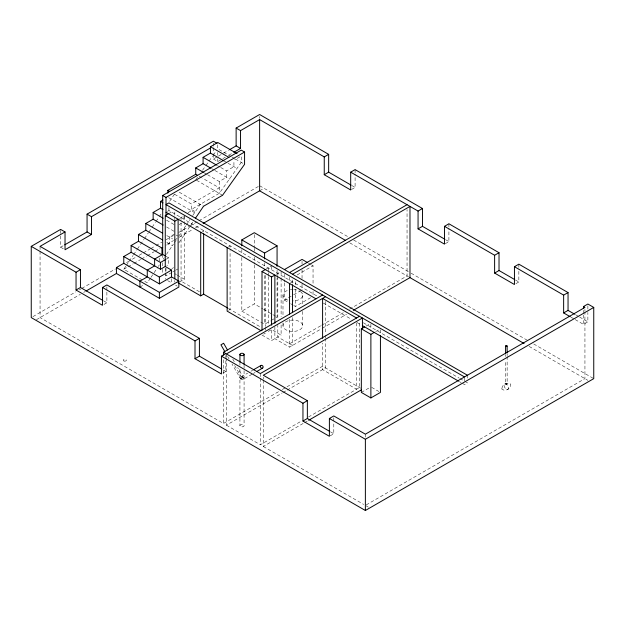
<?xml version="1.0" encoding="UTF-8"?>
<svg xmlns="http://www.w3.org/2000/svg" width="625" height="625" viewBox="0 0 625 625"><rect width="100%" height="100%" fill="white"/><g stroke="black" fill="none" stroke-linecap="round" stroke-linejoin="round"><path stroke-width="0.47" stroke-dasharray="3.12 2.34" d="M505.586 384.148C507.297 382.539 507.297 385.758 505.586 384.148L505.586 360.305M142.242 279.914L123.773 269.258L125.961 266.023M126.508 265.211L128.688 261.977M129.234 261.164L133.062 255.5M133.602 254.688L136.883 249.836M137.43 249.023L143.977 239.32M144.523 238.508L148.352 232.844M148.891 232.031L151.625 227.992M152.172 227.18L155.445 222.328M155.992 221.516L158.719 217.469M159.266 216.664L161.453 213.422M169.641 201.289L174.555 194.008M150.438 278.141L147.273 282.82L143.078 280.398M150.961 277.359L153.594 273.453M154.125 272.672L157.812 267.211M158.336 266.43L159.391 264.867M163.227 259.18L164.297 257.594M166.438 254.43L173.375 244.141M174.445 242.562L176.594 239.375M178.742 236.188L185.734 225.836M186.266 225.039L190.031 219.469M192.719 215.484L200.242 204.336M178.828 242.875L192.797 222.172M195.742 179.797L198 176.625M202.516 170.273L205.344 166.305M205.906 165.516L212.688 155.992M213.25 155.195L216.078 151.227M194.641 211.383L191.336 209.477L219.242 193.367L241.273 162.414L241.273 156.055L234.742 159.828M60.625 235.961L60.625 247.211L63.93 245.305M213.367 154.336L213.367 159.023L217.578 156.594M218.422 156.102L222.641 153.672M223.484 153.18L228.539 150.266M213.367 159.023L217.773 161.57L221.984 159.133M222.828 158.648L225.359 157.188M228.734 155.242L232.945 152.805M220.711 167.5L226.586 170.898L233.93 166.656L233.93 160.297M167.469 211.383L168.938 210.539L317.797 296.484M207.492 174.711L219.242 181.492L226.586 177.258L226.586 170.898M168.57 213.719L173.156 211.063M174.547 194.273L191.336 203.969L219.242 187.852L202.453 178.164M188.07 212.633L191.336 210.75L191.336 203.969M179.586 218.383L182.703 216.578M179.094 224.602L181.547 223.188M174.445 234.07L169.305 237.031L169.305 243.82L166 245.727M32.938 316.617L75.914 291.805M79.289 289.852L80.969 288.883M81.812 288.398L115.523 268.938M126.477 262.609L129.008 261.148M132.375 259.203L135.75 257.258M139.117 255.312L142.492 253.367M143.336 252.875L150.07 248.984M150.914 248.5L155.133 246.07M155.977 245.578L161.875 242.172M166.086 239.742L173.672 235.359M178.727 232.445L188.836 226.602M189.68 226.117L198.109 221.25M198.953 220.766L258.789 186.219M36.391 319.711L80.344 294.328M83.703 292.391L85.383 291.422M123.773 269.258L127.148 267.305M127.992 266.82L133.055 263.898M133.898 263.414L140.648 259.516M141.492 259.023L146.562 256.102M147.406 255.617L154.156 251.719M155 251.234L160.062 248.305M166.812 244.414L173.562 240.516M174.406 240.023L192.125 229.797M195.5 227.844L198.875 225.898M259.625 190.82L264.031 188.281M202.164 231.414L203.633 230.57L203.633 232.492M166.094 259.242L168.57 257.812L168.57 264.594L166.922 265.547M103.945 304.445L106.883 302.75L106.883 291.5M139.93 287.062L143.195 285.18M171.93 268.594L173.609 267.617M171.875 272.438L166 275.828L166 272.898M172.711 271.953L175.234 270.5M176.07 270.016L177.75 269.047M228.602 246.68L230.07 245.828L230.07 249.688M179.586 281.977L184.359 279.219L184.359 222.367M351.422 189.547L355.094 187.43L355.094 174.312M265.32 269.57L270.734 266.445M276.336 274.234L280.281 271.961M228.602 310.273L230.07 309.43L230.07 250.648M297.102 274.961L313.047 265.758L313.047 284.836M241.82 257.461L241.82 311.125L254.305 303.914L262.734 308.781M289.555 283.562L292.492 281.867M284.414 282.93L284.414 300.102L292.805 295.258M293.641 294.773L301.195 290.406M241.82 311.125L264.586 324.266L270.414 320.898M271.242 320.422L277.07 317.055L277.07 278.031M293.852 305.547L295.43 306.461L310.531 297.734M263.664 334.125L265.32 333.172M268.258 331.477L271.562 329.562L281.109 335.078L281.109 324.477M262.016 335.078L271.562 340.586L281.109 335.078M445.234 243.711L448.906 241.594L448.906 228.469M222.914 373.125L225.852 371.43L225.852 360.188M289.555 343.766L320.828 325.711M321.672 325.227L343.648 312.531M349.57 309.117L407.047 275.938L407.047 209.586M274.867 327.117L274.867 338.68L289.555 347.156L321.227 328.875M322.07 328.383L346.586 314.234M241.227 376.867L247.648 373.156M250.984 371.234L252.648 370.266M241.438 378.539L240.664 378.992L232 363.984M242.57 377.891L243.344 377.438L237.641 367.555M240.672 378.984L243.344 377.438M242.781 379.562A1.555 1.273 60 0 0 242.57 376.992A1.555 1.273 60 0 0 240.664 378.094A1.555 1.273 60 0 0 242.781 379.562L252.602 373.898M253.43 373.414L255.086 372.461M366.109 326.07L370.055 323.789M375.656 331.578L379.602 329.297M40.062 251.242L40.062 317.586L223.461 423.477L278.914 391.461M282.273 389.523L322.594 366.234L361.703 388.812M226.398 357.844L226.398 425.172L282.094 393.016M282.938 392.531L286.312 390.578M287.156 390.094L325.531 367.938L325.531 339.023M515.914 283.672L518.852 281.977L518.852 268.852M226.398 425.172L260.359 444.773L301.711 420.906M308.461 417.008L359.5 387.539L359.5 321.086M263.297 380.125L263.297 446.477L303.625 423.187M304.469 422.703L307.828 420.766M361.336 392.414L369.289 387.828M330.125 435.875L333.797 433.75L333.797 422.508M575.211 319.602L583.469 324.367L587.875 321.828L587.875 312.453M366.219 504.914L584.938 378.641L584.938 312.289M351.789 185.523L355.094 187.43M445.602 239.688L448.906 241.594M515.547 280.07L518.852 281.977M575.484 314.672L578.789 316.578M579.617 317.055L587.875 321.828M571.078 317.219L574.383 319.125M231.195 156.602L217.773 148.852L217.773 144.609M232.039 157.086L234.555 158.539M235.398 159.023L244.57 164.32M223.852 160.844L227.211 162.781M228.055 163.266L237.234 168.562M259.625 185.734L347.734 236.602M353.648 240.016L410.289 272.719M411.141 273.211L528.648 341.055M533.727 343.984L593.75 378.641M217.352 165.562L219.867 167.016M349.766 242.859L408.516 276.781M529.156 346.43L587.875 380.336M211.477 168.531L213.992 169.984M214.836 170.469L229.891 179.164M204.133 172.773L206.648 174.227M199.102 176.227L201.617 177.68M196.578 180.281L222.547 195.273M308.328 263.031L310.688 264.398M311.477 264.852L313.047 265.758M179.258 192.219L203.547 206.242M168.672 197.664L194.641 212.656M363.359 322.781L459 378.008M459.844 378.492L464.07 380.93M464.914 381.414L467.445 382.875L464.508 384.57L461.977 383.109M323.328 303.062L351.211 319.164M357.016 322.516L360.969 324.797M459.445 381.648L461.133 382.625M166.578 220.195L174.969 225.039M166.578 226.977L174.969 231.828M176.094 235.023L177.75 235.977M284.414 300.102L289.922 303.281M290.703 303.734L293.062 305.094M166.789 235.578L172.609 238.945M166.789 242.367L172.609 245.727M263.578 309.273L272.008 314.141M272.852 314.625L277.07 317.055M166 256.328L168.57 257.812M174.812 273.711L176.406 274.625M177.195 275.086L184.359 279.219M371.672 387.367L378.836 391.5M199.453 291.75L181.055 281.125L181.055 220.422M228.422 308.477L260.789 327.156M167.609 280.57L171.508 282.82L171.508 277.734M175.617 285.195L177.234 286.133M60.625 247.211L64.297 249.328M103.578 300.844L106.883 302.75M223.461 370.055L225.852 371.43M330.492 431.844L333.797 433.75M263.297 446.477L363.688 504.43M366.109 505.828L368.312 507.102M232.805 359.172L234.25 361.688M234.664 365.492L242.008 378.211M227.664 356.484L229.109 358.984M587.875 305.898L587.875 311.516M584.938 309.367L584.938 311.312M583.469 310.312L583.469 314.062M583.469 315L583.469 324.367M518.852 264.164L518.852 267.914M507.141 353.625L507.141 355.531M507.141 356.484L507.141 384.148M505.586 354.578L505.586 356.484M467.445 376.203L467.445 378.109M464.508 377.898L464.508 382.664M448.906 223.781L448.906 227.531M380.43 329.789L380.43 334.602M370.883 324.273L370.883 331.016M365.375 434.18L365.375 437.102M356.562 322.891L356.562 389.234L322.594 369.633L322.594 343.109M355.094 169.625L355.094 173.375M333.797 417.82L333.797 421.57M325.531 301.477L325.531 334.211M325.531 335.172L325.531 338.062M313.047 291.516L313.047 296.281M302.719 295.227L302.719 304.766M302.719 311.438L302.719 325.75A9.867 5.695 0 0 1 287.922 330.68A9.867 5.695 0 0 1 287.922 320.82A9.867 5.695 0 0 1 302.719 325.75M302.039 261.305L302.039 264.172M302.039 269.891L302.039 278.477M302.039 284.203L302.039 289.922M295.43 281.656L295.43 285.469M295.43 289.289L295.43 306.461M292.492 279.961L292.492 283.797M292.492 317.523L292.492 345.461L277.805 336.984L277.805 325.422M289.555 277.312L289.555 282.102M289.555 319.219L289.555 347.156M284.414 274.344L284.414 281.977M282.992 295.227L282.992 315.258M282.992 322.891L282.992 325.75M281.109 271.484L281.109 277.266M281.109 278.227L281.109 316.766M277.805 273.391L277.805 275.312M277.805 276.281L277.805 319.641M277.07 270.227L277.07 277.055M271.562 265.969L271.562 270.789M271.562 329.992L271.562 340.586M268.258 267.875L268.258 271.734M268.258 272.695L268.258 275.586M268.258 276.547L268.258 324.727M265.32 275.352L265.32 326.422M265.32 327.391L265.32 330.281M264.586 262.797L264.586 267.672M264.586 275.477L264.586 324.266M263.297 377.195L263.297 379.148M260.359 373.547L260.359 377.453M260.359 378.43L260.359 444.773M259.625 116.461L259.625 118.414M254.305 234.641L254.305 247.32M254.305 248.297L254.305 251.227M254.305 257.078L254.305 263.914M254.305 264.891L254.305 303.914M244.078 365.203L244.078 425.695A2.078 1.195 0 0 1 240.969 426.734A2.078 1.195 0 0 1 240.969 424.664A2.078 1.195 0 0 1 244.078 425.695M241.82 249.656L241.82 253.555M239.93 363.25L239.93 365.203M239.93 369.109L239.93 425.695M226.398 353.945L226.398 356.867M225.852 355.5L225.852 359.25M223.461 359.742L223.461 423.477M219.242 181.492L219.242 193.367M217.773 152.484L217.773 155.211M217.773 158.844L217.773 161.57M213.367 143.094L213.367 146.844M213.367 147.781L213.367 153.398M184.359 215.625L184.359 221.406M183.992 215.961L183.992 220.805M181.055 217.531L181.055 219.461M174.812 212.039L174.812 215.891M174.812 216.859L174.812 219.75M174.812 280.492L174.812 282.188M168.938 207.672L168.938 210.539M166 268.023L166 271.93M165.266 268.32L165.266 271.953M165.266 272.859L165.266 279.219M162.695 254.414L162.695 259.047M162.695 262.758L162.695 268.344M162.695 269.273L162.695 273.922M159.391 258.227L159.391 261.07M106.883 286.812L106.883 290.562M60.625 230.336L60.625 235.023M40.062 246.359L40.062 250.266M300.414 291.562A9.867 5.695 0 0 1 301.797 297.633A9.867 5.695 0 0 1 292.859 300.922M287.922 300.156A9.867 5.695 0 0 1 287.922 290.289M290.305 289.719A9.867 5.695 0 0 1 292.859 289.531M293.711 289.547A9.867 5.695 0 0 1 299.836 291.195M501.898 388.367L501.961 389.234C505.43 391.969 511.398 388.523 510.773 384.148C507.523 381.633 502.172 384.359 501.898 388.367M504.164 385.422A3.117 1.797 60 0 0 507.469 389.531A3.117 1.797 60 0 0 507.469 385.125A3.117 1.797 60 0 0 504.164 385.422M124.023 361.016A1.555 0.898 0 0 0 126.359 360.242A1.555 0.898 0 0 0 124.023 359.461A1.555 0.898 0 0 0 124.023 361.016"/><path stroke-width="0.94" d="M505.586 353.625L505.586 345.992L506.164 345.562L507.141 345.992L507.141 352.672M507.141 345.992L506.367 346.438L505.586 345.992M195.484 218.187L203.547 206.242L222.547 195.273L244.57 164.32L244.57 152.031L241.273 150.125L162.695 195.484L162.695 254.414L154.617 259.078L154.617 265.867L147.273 270.102L147.273 276.891L139.93 281.125L139.93 287.062M583.469 308.438L583.469 306.562L587.875 304.023L593.75 307.414L593.75 378.641L365.375 510.492L31.25 317.586L31.25 246.359L60.625 229.406L65.031 231.945L65.031 249.75L91.469 234.492L91.469 216.688L210.43 148M64.758 244.828L87.062 231.945L87.062 214.141L213.367 141.219L217.039 143.336M229.383 149.773L236.133 145.883L236.133 128.078L259.625 114.508L328.656 154.359L328.656 172.164L350.961 185.047M223.852 160.844L210.43 153.086L210.43 146.727L217.773 142.492L237.07 153.633M65.031 231.945L40.062 246.359L80.453 269.68L80.453 287.484L102.758 300.367M236.133 128.078L240.539 130.617L259.625 119.594L324.25 156.906L328.656 154.359M210.641 168.047L203.086 163.688L203.086 157.328L210.43 153.086M167.836 193.156L167.836 190.398L195.742 174.289L195.742 167.93L203.086 163.688M233.789 152.32L240.539 148.422L240.539 130.617M162.695 195.484L166 197.391L244.57 152.031M163.219 225.039L153.148 219.227L153.148 212.445L160.492 208.203L160.492 201.422L162.938 200.008M162.594 239.945L145.805 230.25L145.805 223.469L153.148 219.227M171.508 276.891L178.852 281.125L178.852 287.062L159.391 298.297L116.43 273.492L116.43 267.562L123.773 263.32L159.391 283.883L171.508 276.891L171.508 270.102L165.266 266.5L165.266 215.625L168.57 213.719M138.461 234.492L161.961 248.055L161.961 254.844L138.461 241.273L138.461 234.492L145.805 230.25M31.25 246.359L76.047 272.227L80.453 269.68M165.266 266.5L160.492 269.258L131.117 252.297L131.117 245.516L138.461 241.273M165.266 215.625L174.812 221.133L178.117 219.227L178.117 280.898M123.773 263.32L123.773 256.539L131.117 252.297M76.047 272.227L76.047 290.031L80.453 287.484M86.219 290.938L116.43 273.492M203.094 223.461L259.625 190.82L345.555 240.43M161.961 248.055L162.695 247.633M76.047 290.031L102.477 305.289L102.477 287.484L106.883 284.945L199.414 338.359L199.414 356.172L221.805 369.094M131.117 245.516L160.492 262.469L165.266 259.719M324.25 156.906L324.25 174.711L328.656 172.164M123.773 256.539L159.391 277.102L171.508 270.102M324.25 174.711L350.688 189.977L350.688 172.164L355.094 169.625L422.469 208.523L422.469 226.328L444.773 239.203M241.82 245.75L241.82 239.898L254.305 232.687L277.07 245.828L277.07 266.32M116.43 267.562L159.391 292.359L178.852 281.125M241.82 239.898L264.586 253.039L277.07 245.828M178.117 282.82L200.695 295.859L203.633 294.164L227.594 307.992M262.016 330.258L262.016 271.484L265.32 269.57M262.016 271.484L271.562 276.992L274.867 275.086L274.867 323.266M284.414 269.57L302.039 259.398L307.547 262.578M289.555 272.539L407.047 204.703M292.492 274.234L409.984 206.406L409.984 277.633L524.086 343.508M350.688 172.164L418.062 211.063L422.469 208.523M102.477 287.484L195.008 340.906L199.414 338.359M418.062 211.063L418.062 228.875L422.469 226.328M195.008 340.906L195.008 358.711L199.414 356.172M223.461 355.055L223.461 352.25L322.594 295.008M418.062 228.875L444.5 244.133L444.5 226.328L448.906 223.781L499.023 252.719L499.023 270.523L514.719 279.586M195.008 358.711L221.445 373.977L221.445 356.164L225.852 353.625L223.461 352.25M325.531 296.703L226.398 353.945L260.359 373.547L359.5 316.312M353.352 310.328L409.984 277.633M253.484 369.789L260.992 365.453M256.75 371.5L262.555 368.148A1.555 1.273 60 0 0 262.336 365.57A1.555 1.273 60 0 0 260.43 366.672A1.555 1.273 60 0 0 262.555 368.148M380.43 335.57L380.43 392.414L370.883 397.93L361.336 392.414L361.336 328.82L364.641 326.914M444.5 226.328L494.617 255.266L499.023 252.719M361.336 328.82L370.883 334.336L374.188 332.43M494.617 255.266L494.617 273.07L499.023 270.523M494.617 273.07L514.445 284.516L514.445 266.711L518.852 264.164L568.047 292.57L568.047 310.383L574.656 314.195M221.445 356.164L302.953 403.227L307.359 400.688L307.359 418.492L329.664 431.367M302.953 403.227L302.953 421.031L307.359 418.492M308.664 420.281L361.594 389.727M302.953 421.031L329.391 436.297L329.391 418.492L333.797 415.945L365.375 434.18L584.938 307.414L583.469 306.562M514.445 266.711L563.641 295.117L568.047 292.57M563.641 295.117L563.641 312.922L568.047 310.383M329.391 418.492L365.375 439.266L593.75 307.414M563.641 312.922L570.25 316.742M236.133 145.883L240.539 148.422M210.43 146.727L228.891 157.391M203.086 157.328L216.516 165.078M195.742 167.93L203.297 172.289M195.742 174.289L197.422 175.258M167.836 190.398L169.516 191.367M467.445 375.25L168.938 202.906L166 204.602L464.508 376.945M160.492 201.422L163.008 202.875M356.562 318.008L322.594 298.406L322.594 338.406M160.492 208.203L163.008 209.656M166 212.234L315.984 298.828M362.438 325.641L458.602 381.164M153.148 212.445L163.219 218.258M145.805 223.469L162.594 233.156M162.695 254.414L165.172 255.852M87.062 214.141L91.469 216.688M261.172 330.773L227.133 311.125L227.133 247.523M87.062 231.945L91.469 234.492M307.359 400.688L263.297 375.25L362.438 318.008L362.438 328.531M227.484 349.961L223.617 343.266L220.93 344.812L224.781 351.484M370.883 334.336L370.883 397.93M365.375 439.266L365.375 510.492M292.492 284.758L292.492 312.703M289.555 283.562L289.555 314.398M271.562 276.992L271.562 325.172M264.586 253.039L264.586 258.891M259.625 119.594L259.625 190.82M244.078 354.469A2.078 1.195 0 0 1 240.969 355.508A2.078 1.195 0 0 1 240.969 353.43A2.078 1.195 0 0 1 244.078 354.469L244.078 364.227M239.93 354.469L239.93 362.281M203.633 233.461L203.633 294.164M200.695 232.266L200.695 295.859M174.812 221.133L174.812 278.797M166 197.391L166 215.109M160.492 262.469L160.492 269.258M159.391 277.102L159.391 283.883M159.391 292.359L159.391 298.297"/></g></svg>
